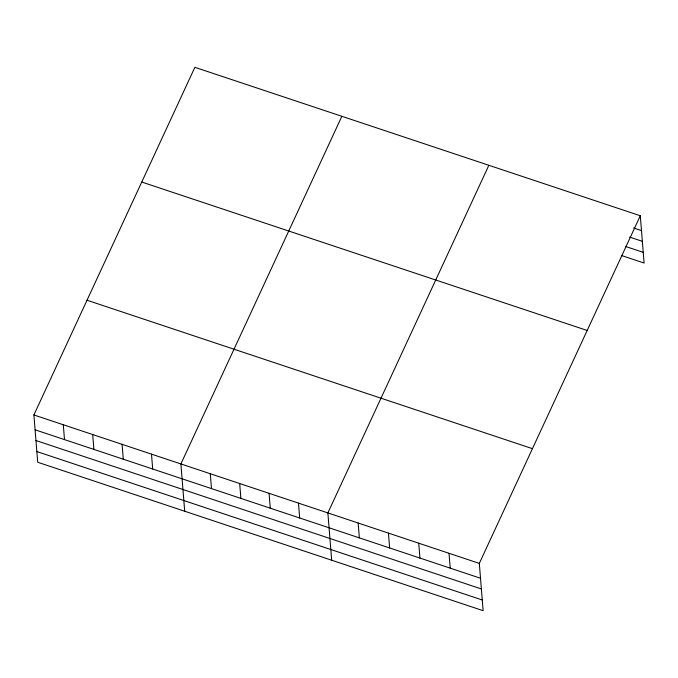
<?xml version="1.0" encoding="UTF-8"?>
<svg xmlns="http://www.w3.org/2000/svg" width="678" height="678" viewBox="0 0 678 678"><rect width="100%" height="100%" fill="white"/><g stroke="black" fill="none" stroke-linecap="round" stroke-linejoin="round"><path stroke-width="1.02" d="M640.295 215.748L479.321 563.393L483.126 610.683L37.705 462.252L33.9 414.953L194.874 67.317L640.295 215.748L644.1 263.047L621.624 255.564M341.865 116.294L180.89 463.938L184.696 511.229M488.855 165.279L327.872 512.924L331.678 560.214M633.676 228.02L641.49 230.622M629.65 237.088L642.354 241.326M625.65 246.487L643.236 252.352M141.753 182.035L587.173 330.474M87.021 300.227L532.442 448.666M33.9 414.953L479.321 563.393M35.095 429.818L480.516 578.258M35.959 440.522L481.38 588.962M36.841 451.548L482.261 599.988M449.031 553.299L450.226 568.164M418.741 543.205L419.936 558.07M388.452 533.111L389.647 547.977M358.162 523.018L359.357 537.883M298.481 503.127L299.676 517.992M269.081 493.33L270.276 508.195M239.681 483.533L240.876 498.398M210.282 473.736L211.485 488.601M151.491 454.141L152.686 469.007M122.091 444.344L123.286 459.209M92.691 434.547L93.895 449.412M63.3 424.75L64.495 439.615"/></g></svg>
